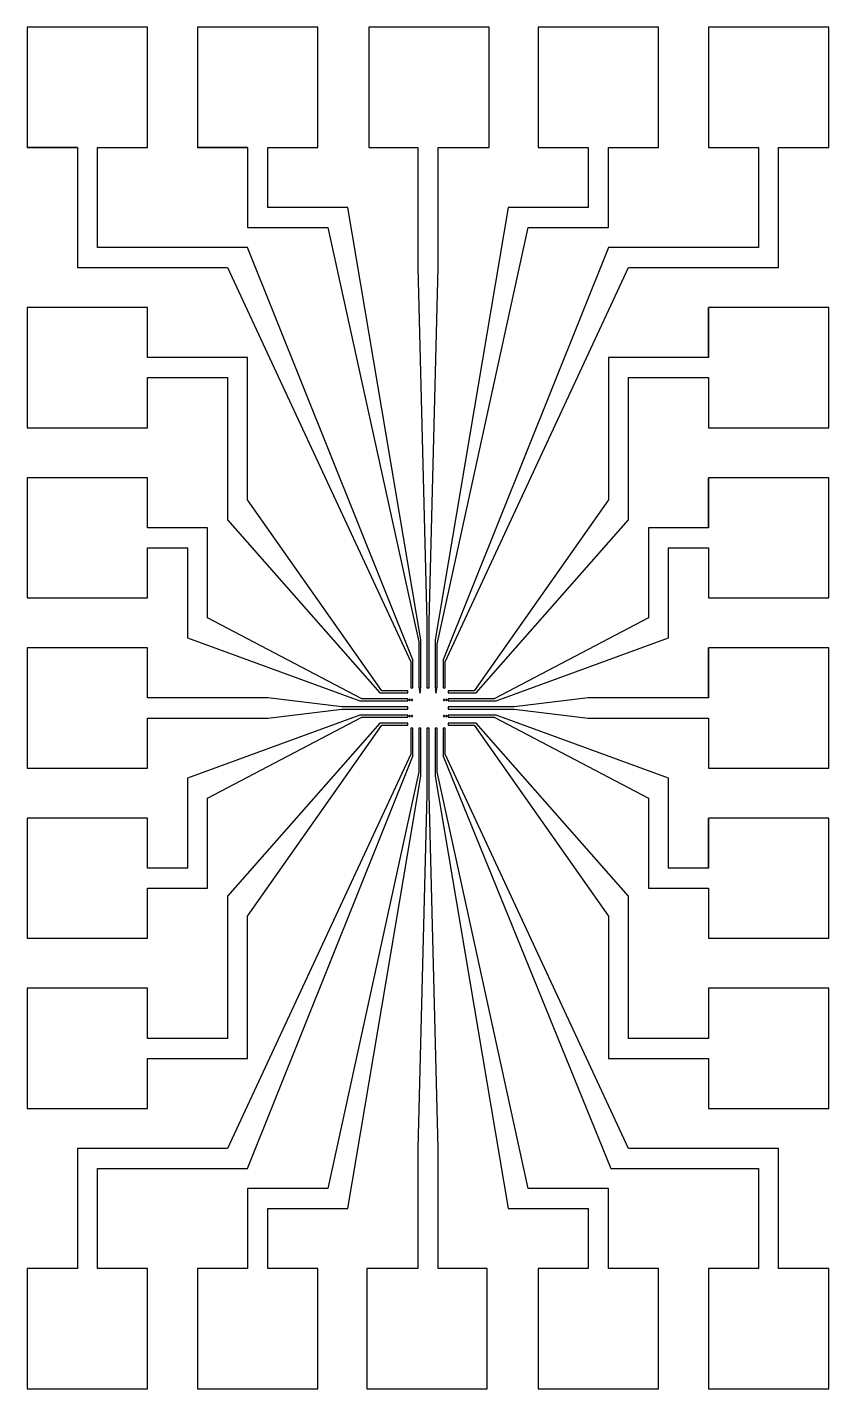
# Model space of a CAD drawing. Extents: x -950 to 950, y -1615 to 1615.
import ezdxf

# ---------------------------------------------------------------- set-up
doc = ezdxf.new("R2010")
doc.units = 0
doc.layers.add('Pads', color=60, linetype='CONTINUOUS')

# ---------------------------------------------------------------- blocks, each defined once
blk = doc.blocks.new('Pads_Single')
at = {"layer": 'Pads'}
for points in [[(-665, 1615), (-950, 1615), (-950, 1330), (-831.25, 1330), (-831.25, 1045), (-475, 1045), (-40.375, 109.25), (-40.375, 47.5), (-35.625, 47.5), (-35.625, 114), (-427.5, 1092.5), (-783.75, 1092.5), (-783.75, 1330), (-665, 1330), (-665, 1615)], [(-261.25, 1615), (-546.25, 1615), (-546.25, 1330), (-427.5, 1330), (-427.5, 1140), (-237.5, 1140), (-21.375, 156.75), (-21.375, 47.5), (-16.625, 47.5), (-16.625, 161.5), (-190, 1187.5), (-380, 1187.5), (-380, 1330), (-261.25, 1330), (-261.25, 1615)], [(145, 1615), (-140, 1615), (-140, 1330), (-23.75, 1330), (-23.75, 1045), (-2.375, 204.25), (-2.375, 47.5), (2.375, 47.5), (2.375, 204.25), (23.75, 1045), (23.75, 1330), (145, 1330), (145, 1615)], [(16.625, 161.5), (16.625, 47.5), (21.375, 47.5), (21.375, 151.75), (237.5, 1140), (427.5, 1140), (427.5, 1330), (546.25, 1330), (546.25, 1615), (261.25, 1615), (261.25, 1330), (380, 1330), (380, 1187.5), (190, 1187.5), (16.625, 161.5)], [(35.625, 114), (35.625, 47.5), (40.375, 47.5), (40.375, 109.25), (475, 1045), (831.25, 1045), (831.25, 1330), (950, 1330), (950, 1615), (665, 1615), (665, 1330), (783.75, 1330), (783.75, 1092.5), (427.5, 1092.5), (35.625, 114)], [(-950, 665), (-665, 665), (-665, 783.75), (-475, 783.75), (-475, 446.5), (-114, 35.625), (-47.5, 35.625), (-47.5, 40.375), (-109.25, 40.375), (-427.5, 494), (-427.5, 831.25), (-665, 831.25), (-665, 950), (-950, 950), (-950, 665)], [(950, 665), (950, 950), (665, 950), (665, 831.25), (427.5, 831.25), (427.5, 494), (109.25, 40.375), (47.5, 40.375), (47.5, 35.625), (114, 35.625), (475, 446.5), (475, 783.75), (665, 783.75), (665, 665), (950, 665)], [(-950, 261.25), (-665, 261.25), (-665, 380), (-570, 380), (-570, 166.25), (-161.5, 16.625), (-47.5, 16.625), (-47.5, 21.375), (-156.75, 21.375), (-522.5, 213.75), (-522.5, 427.5), (-665, 427.5), (-665, 546.25), (-950, 546.25), (-950, 261.25)], [(950, 261.25), (950, 546.25), (665, 546.25), (665, 427.5), (522.5, 427.5), (522.5, 213.75), (156.75, 21.375), (47.5, 21.375), (47.5, 16.625), (161.5, 16.625), (570, 166.25), (570, 380), (665, 380), (665, 261.25), (950, 261.25)], [(-950, -142.5), (-665, -142.5), (-665, -23.75), (-380, -23.75), (-204.25, -2.375), (-47.5, -2.375), (-47.5, 2.375), (-204.25, 2.375), (-380, 23.75), (-665, 23.75), (-665, 142.5), (-950, 142.5), (-950, -142.5)], [(950, -142.5), (950, 142.5), (665, 142.5), (665, 23.75), (380, 23.75), (204.25, 2.375), (47.5, 2.375), (47.5, -2.375), (204.25, -2.375), (380, -23.75), (665, -23.75), (665, -142.5), (950, -142.5)], [(-19, 45.5), (-21.015, 43.485), (-19, 41.47), (-16.985, 43.485), (-19, 45.5)], [(-17.575, 39.47), (-20.425, 39.47), (-20.425, 36.62), (-17.575, 36.62), (-17.575, 39.47)], [(19, 45.5), (16.985, 43.485), (19, 41.47), (21.015, 43.485), (19, 45.5)], [(20.425, 39.47), (17.575, 39.47), (17.575, 36.62), (20.425, 36.62), (20.425, 39.47)], [(-45.5, 19), (-43.485, 16.985), (-41.47, 19), (-43.485, 21.015), (-45.5, 19)], [(-39.48, 20.425), (-39.48, 17.575), (-36.63, 17.575), (-36.63, 20.425), (-39.48, 20.425)], [(39.47, 17.575), (39.47, 20.425), (36.62, 20.425), (36.62, 17.575), (39.47, 17.575)], [(45.5, 19), (43.485, 21.015), (41.47, 19), (43.485, 16.985), (45.5, 19)], [(-950, -261.25), (-950, -546.25), (-665, -546.25), (-665, -427.5), (-522.5, -427.5), (-522.5, -213.75), (-156.75, -21.375), (-47.5, -21.375), (-47.5, -16.625), (-161.5, -16.625), (-570, -166.25), (-570, -380), (-665, -380), (-665, -261.25), (-950, -261.25)], [(-45.5, -19), (-43.485, -21.015), (-41.47, -19), (-43.485, -16.985), (-45.5, -19)], [(-39.48, -17.575), (-39.48, -20.425), (-36.63, -20.425), (-36.63, -17.575), (-39.48, -17.575)], [(39.47, -20.425), (39.47, -17.575), (36.62, -17.575), (36.62, -20.425), (39.47, -20.425)], [(45.5, -19), (43.485, -16.985), (41.47, -19), (43.485, -21.015), (45.5, -19)], [(665, -546.25), (950, -546.25), (950, -261.25), (665, -261.25), (665, -380), (570, -380), (570, -166.25), (161.5, -16.625), (47.5, -16.625), (47.5, -21.375), (156.75, -21.375), (522.5, -213.75), (522.5, -427.5), (665, -427.5), (665, -546.25)], [(950, -261.25), (665, -261.25), (665, -380), (570, -380), (570, -166.25), (161.5, -16.625), (47.5, -16.625), (47.5, -21.375), (156.75, -21.375), (522.5, -213.75), (522.5, -427.5), (665, -427.5), (665, -546.25), (950, -546.25), (950, -261.25)], [(-950, -665), (-950, -950), (-665, -950), (-665, -831.25), (-427.5, -831.25), (-427.5, -494), (-109.25, -40.375), (-47.5, -40.375), (-47.5, -35.625), (-114, -35.625), (-475, -446.5), (-475, -783.75), (-665, -783.75), (-665, -665), (-950, -665)], [(-35.625, -114), (-35.625, -47.5), (-40.375, -47.5), (-40.375, -109.25), (-475, -1045), (-831.25, -1045), (-831.25, -1330), (-950, -1330), (-950, -1615), (-665, -1615), (-665, -1330), (-783.75, -1330), (-783.75, -1092.5), (-427.5, -1092.5), (-35.625, -114)], [(-16.625, -161.5), (-16.625, -47.5), (-21.375, -47.5), (-21.375, -151.75), (-237.5, -1140), (-427.5, -1140), (-427.5, -1330), (-546.25, -1330), (-546.25, -1615), (-261.25, -1615), (-261.25, -1330), (-380, -1330), (-380, -1187.5), (-190, -1187.5), (-16.625, -161.5)], [(-145, -1615), (140, -1615), (140, -1330), (23.75, -1330), (23.75, -1045), (2.375, -204.25), (2.375, -47.5), (-2.375, -47.5), (-2.375, -204.25), (-23.75, -1045), (-23.75, -1330), (-145, -1330), (-145, -1615)], [(261.25, -1615), (546.25, -1615), (546.25, -1330), (427.5, -1330), (427.5, -1140), (237.5, -1140), (21.375, -151.75), (21.375, -47.5), (16.625, -47.5), (16.625, -161.5), (190, -1187.5), (380, -1187.5), (380, -1330), (261.25, -1330), (261.25, -1615)], [(665, -1615), (950, -1615), (950, -1330), (831.25, -1330), (831.25, -1045), (475, -1045), (40.375, -109.25), (40.375, -47.5), (35.625, -47.5), (35.625, -114), (433.5, -1092.5), (783.75, -1092.5), (783.15, -1330), (665, -1330), (665, -1615)], [(950, -665), (665, -665), (665, -783.75), (475, -783.75), (475, -446.5), (114, -35.625), (47.5, -35.625), (47.5, -40.375), (109.25, -40.375), (427.5, -494), (427.5, -831.25), (665, -831.25), (665, -950), (950, -950), (950, -665)]]:
    blk.add_lwpolyline(points, close=True, dxfattribs=at)
for points in [[(-831.25, 1330), (-950, 1330)], [(-427.5, 1330), (-546.25, 1330)], [(665, 831.25), (665, 950)], [(665, 783.75), (665, 665)], [(665, 427.5), (665, 546.25)], [(665, 380), (665, 261.25)], [(665, 23.75), (665, 142.5)], [(665, -23.75), (665, -142.5)], [(665, -380), (665, -261.25)]]:
    blk.add_lwpolyline(points, dxfattribs=at)

msp = doc.modelspace()

# ---------------------------------------------------------------- block references
at = {"layer": 'Pads'}
msp.add_blockref('Pads_Single', (0, 0), dxfattribs=at)

doc.saveas('drawing.dxf')
